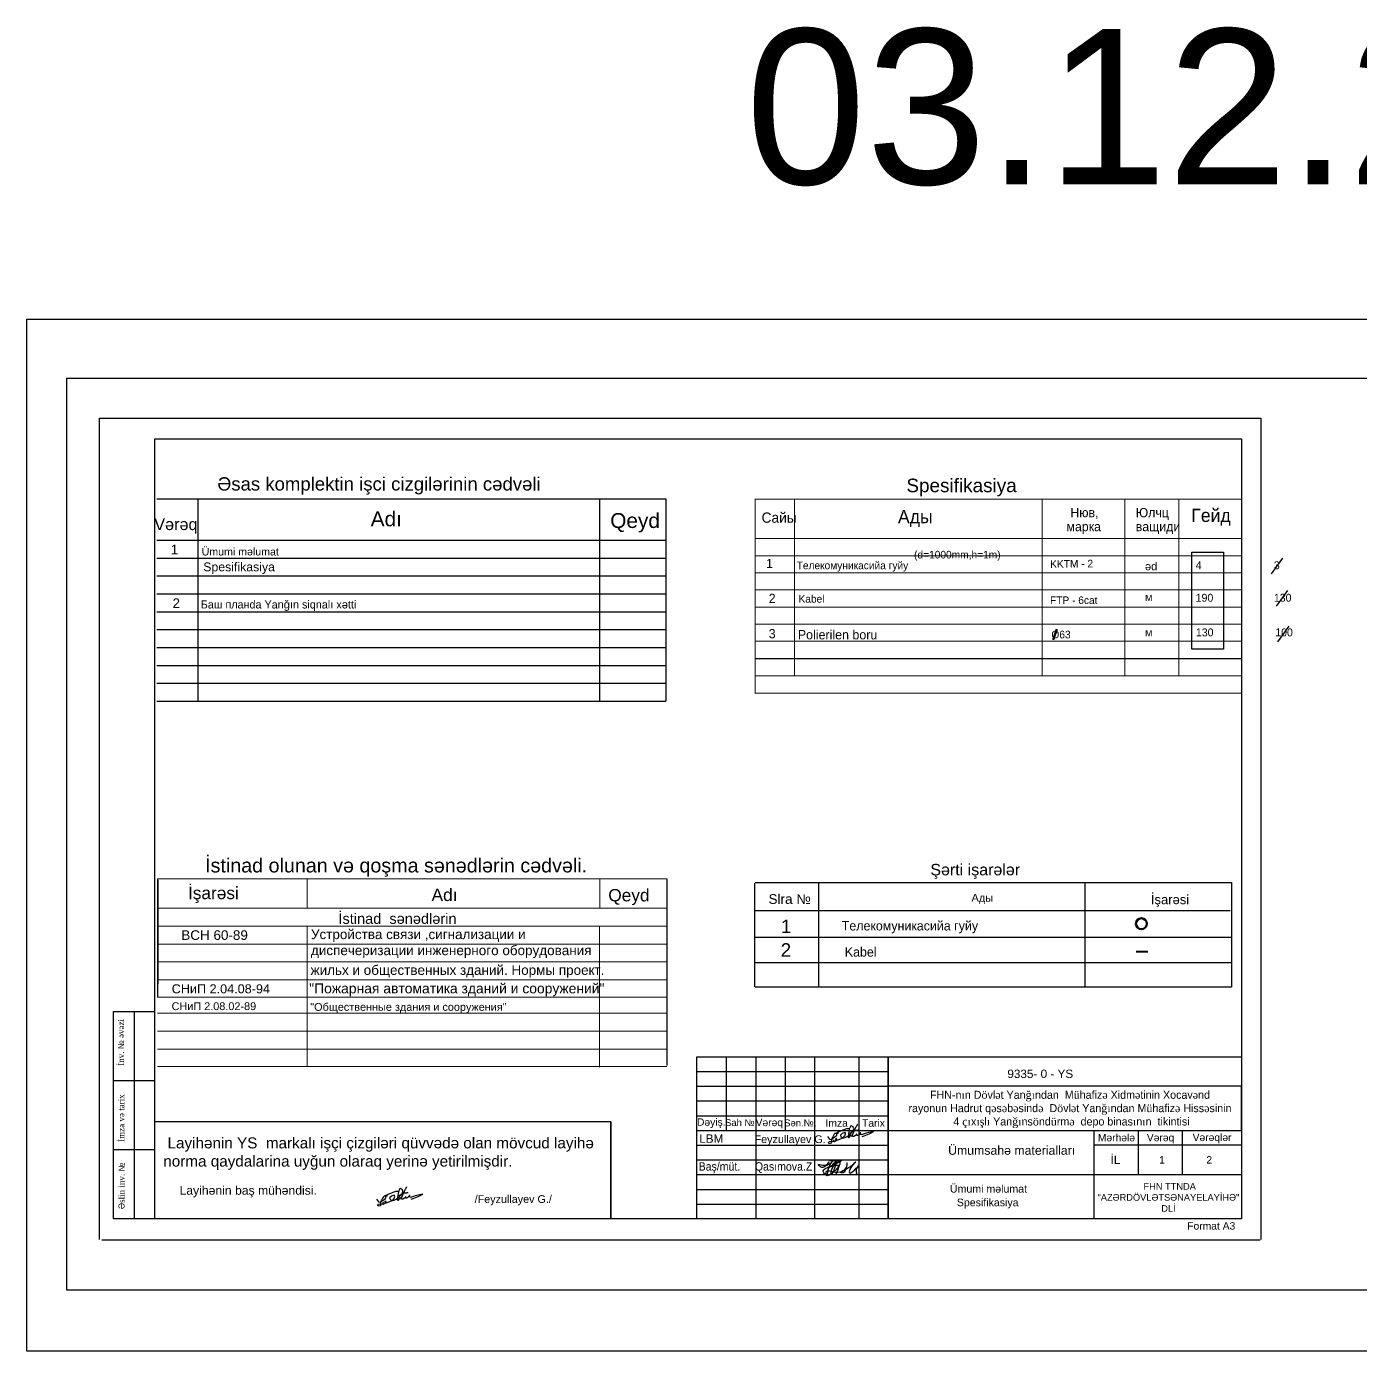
# Model space of a CAD drawing. Header units: feet. Extents: x 3381 to 683417, y 675186 to 4372291.
# Drawn here: x 682077.6 to 682561.7, y 4371810.6 to 4372291.3 of the extents above; entities that cross this region are included whole.
import ezdxf

# ---------------------------------------------------------------- set-up
doc = ezdxf.new("R2010")
doc.units = ezdxf.units.FT
doc.header["$MEASUREMENT"] = 0
doc.linetypes.add('DUZ', pattern=[0])
doc.layers.get('0').update_dxf_attribs({"linetype": 'CONTINUOUS'})
for name, color, linetype, lineweight in [('0_Ном._пера__100', 7, 'CONTINUOUS', 60), ('0_Ном._пера__1_Ном._пера__21', 7, 'CONTINUOUS', 30), ('0_Ном._пера__21', 7, 'CONTINUOUS', 30), ('0_Ном._пера__7', 7, 'CONTINUOUS', 35), ('0_Ном._пера__7_Ном._пера__21', 7, 'CONTINUOUS', 30), ('cədvəl xətti-15', 7, 'CONTINUOUS', 15), ('cədvəl xətti-35', 7, 'CONTINUOUS', 35), ('Künc ştampının yazısı', 7, 'CONTINUOUS', 13), ('Text blocks_Ном._пера__7', 7, 'CONTINUOUS', 15), ('аракясмя', 4, 'CONTINUOUS', 20), ('Йїейбїбйещ_Pen_No__255', 7, 'CONTINUOUS', 13), ('окна', 140, 'CONTINUOUS', 9), ('перегородка_Ном._пера__1', 7, 'CONTINUOUS', 13), ('размер2_Ном._пера__1', 7, 'CONTINUOUS', 13), ('ШТАМП ЙАЗЫСЫ_Ном._пера__1_Ном._пера__1', 7, 'CONTINUOUS', 13)]:
    doc.layers.add(name, color=color, linetype=linetype, lineweight=lineweight)
doc.layers.add('CТЕНЫ', color=7, linetype='CONTINUOUS')
doc.layers.add('ramka', color=7, linetype='CONTINUOUS')
doc.styles.add('ARİAL', font='arial.ttf')
doc.styles.add('eeee', font='az97l01.TTF')
doc.styles.get("Standard").update_dxf_attribs({"font": 'arial.ttf', "height": 1.5})
doc.styles.add('Times New  Roman', font='times.ttf')
doc.styles.add('СГЕНЕРИР_СТИЛЬ_8', font='a3ar(la).ttf')

msp = doc.modelspace()

# ---------------------------------------------------------------- linework, layer by layer
at = {"color": 0, "ltscale": 2}
for p, q in [((682124.811, 4372119.94), (682309.643, 4372119.94)), ((682139.797, 4372119.94), (682139.797, 4372046.506)), ((682285.531, 4372119.94), (682285.531, 4372046.506)), ((682309.643, 4372119.94), (682309.643, 4372046.506)), ((682124.811, 4372104.953), (682309.643, 4372104.953)), ((682124.811, 4372098.459), (682309.643, 4372098.459)), ((682124.811, 4372091.965), (682309.643, 4372091.965)), ((682124.811, 4372085.471), (682309.643, 4372085.471)), ((682124.811, 4372078.977), (682309.643, 4372078.977)), ((682124.811, 4372072.483), (682309.643, 4372072.483)), ((682124.811, 4372065.989), (682309.643, 4372065.989)), ((682124.811, 4372059.495), (682309.643, 4372059.495)), ((682124.811, 4372053), (682309.643, 4372053)), ((682124.811, 4372046.506), (682309.643, 4372046.506)), ((682125.086, 4371981.992), (682125.086, 4371939.061)), ((682125.221, 4371981.53), (682125.221, 4371943.968)), ((682309.959, 4371981.992), (682309.959, 4371914.243))]:
    msp.add_line(p, q, dxfattribs=at)
at = {"color": 0, "lineweight": 0, "ltscale": 2}
for p, q in [((682342.004, 4372119.923), (682342.004, 4372049.488)), ((682342.008, 4372119.941), (682342.008, 4372055.84))]:
    msp.add_line(p, q, dxfattribs=at)
at = {"color": 1, "lineweight": 30}
for p, q in [((682533.508, 4372098.404), (682529.39, 4372092.74)), ((682535.219, 4372086.648), (682531.101, 4372080.984)), ((682535.754, 4372073.717), (682531.636, 4372068.053))]:
    msp.add_line(p, q, dxfattribs=at)
at = {"lineweight": 40}
msp.add_line((682480.375, 4371955.613), (682484.594, 4371955.613), dxfattribs=at)
at = {"color": 0, "lineweight": -2, "ltscale": 2}
for p, q in [((682289.701, 4371893.784), (682124.147, 4371893.784)), ((682289.701, 4371858.656), (682289.701, 4371893.784)), ((682289.701, 4371893.784), (682289.701, 4371893.784))]:
    msp.add_line(p, q, dxfattribs=at)
at = {"color": 1, "lineweight": 30}
for points in [[(682077.611, 4372185.131), (683007.157, 4372185.131), (683007.157, 4371810.557), (682077.611, 4371810.557)], [(682500.509, 4372100.637), (682512.049, 4372100.637), (682512.049, 4372065.365), (682500.509, 4372065.365)]]:
    msp.add_lwpolyline(points, close=True, dxfattribs=at)
at = {"color": 3, "lineweight": 30}
msp.add_lwpolyline([(682092.211, 4372163.703), (682985.301, 4372163.703), (682985.301, 4371832.784), (682092.211, 4371832.784)], close=True, dxfattribs=at)
at = {"color": 7, "lineweight": 50}
msp.add_circle((682482.241, 4371965.735), 1.985, dxfattribs=at)
at = {"color": 5, "lineweight": 30}
for points, knots in [([(682368.816, 4371879.292), (682367.863, 4371878.038), (682366.625, 4371876.407), (682364.171, 4371879.049), (682368.43, 4371877.026), (682371.274, 4371881.1), (682368.193, 4371877.551), (682368.358, 4371873.649), (682365.58, 4371876.842), (682369.673, 4371877.131), (682372.659, 4371881.703), (682369.649, 4371873.191), (682369.62, 4371877.484), (682374.069, 4371881.72), (682372.295, 4371877.094), (682371.371, 4371874.686)], [0, 0, 0, 0, 3.5258314, 4.5827, 7.6979669, 10.4021003, 13.3391055, 16.2756842, 17.599621, 21.9380069, 23.7875234, 28.7355861, 29.6070614, 34.2656674, 39.3237623, 39.3237623, 39.3237623, 39.3237623]), ([(682369.003, 4371879.666), (682371.291, 4371879.921), (682376.556, 4371880.509), (682364.399, 4371875.625), (682373.798, 4371879.31), (682370.747, 4371875.433), (682367.64, 4371873.536), (682367.663, 4371876.875), (682372.063, 4371874.595), (682375.489, 4371876.583), (682375.385, 4371880.257), (682375.234, 4371875.077), (682371.837, 4371875.442), (682376.407, 4371877.039), (682379.793, 4371880.425), (682376.212, 4371877.309), (682376.125, 4371873.842), (682381.196, 4371879.856), (682378.618, 4371876.692), (682378.683, 4371875.685), (682379.016, 4371874.596), (682378.492, 4371874.667), (682378.349, 4371874.686)], [0, 0, 0, 0, 4.2367948, 9.7528887, 13.71292, 16.5451483, 19.600327, 20.5962961, 24.08541, 29.078201, 29.5761855, 33.4265603, 34.049616, 38.1624152, 40.5946077, 44.5179811, 45.2027131, 49.5129527, 51.3282285, 52.0752057, 53.0711756, 53.445018, 53.445018, 53.445018, 53.445018])]:
    msp.add_open_spline(points, degree=3, knots=knots, dxfattribs=at)
at = {"layer": '0_Ном._пера__100', "linetype": 'Continuous', "lineweight": 25}
for p, q in [((682341.85, 4371980.493), (682341.85, 4371942.839)), ((682342.025, 4371980.65), (682514.9, 4371980.65)), ((682365.068, 4371980.493), (682365.068, 4371942.839)), ((682461.669, 4371980.644), (682461.669, 4371942.836)), ((682514.9, 4371980.65), (682514.9, 4371942.697)), ((682342.025, 4371970.579), (682514.421, 4371970.579)), ((682342.025, 4371960.914), (682514.9, 4371960.914)), ((682342.025, 4371951.632), (682514.9, 4371951.632)), ((682342.025, 4371942.813), (682514.9, 4371942.813))]:
    msp.add_line(p, q, dxfattribs=at)
at = {"layer": '0_Ном._пера__1_Ном._пера__21', "color": 5, "linetype": 'Continuous', "lineweight": 30}
for points, knots in [([(682379.16, 4371893), (682379.157, 4371892.993), (682379.154, 4371892.987), (682379.151, 4371892.981), (682379.145, 4371892.969), (682379.137, 4371892.956), (682379.131, 4371892.944), (682379.119, 4371892.919), (682379.107, 4371892.893), (682379.095, 4371892.868), (682379.071, 4371892.818), (682379.047, 4371892.766), (682379.023, 4371892.715), (682379.013, 4371892.694), (682379.003, 4371892.674), (682378.993, 4371892.654), (682378.981, 4371892.629), (682378.97, 4371892.604), (682378.958, 4371892.58), (682378.945, 4371892.555), (682378.933, 4371892.531), (682378.921, 4371892.507), (682378.897, 4371892.458), (682378.872, 4371892.409), (682378.847, 4371892.361), (682378.796, 4371892.265), (682378.745, 4371892.169), (682378.693, 4371892.074), (682378.632, 4371891.963), (682378.571, 4371891.853), (682378.51, 4371891.743), (682378.466, 4371891.664), (682378.422, 4371891.585), (682378.379, 4371891.505), (682378.336, 4371891.426), (682378.293, 4371891.347), (682378.251, 4371891.267), (682378.167, 4371891.108), (682378.087, 4371890.948), (682378.012, 4371890.786), (682377.99, 4371890.739), (682377.968, 4371890.692), (682377.948, 4371890.644), (682377.906, 4371890.55), (682377.866, 4371890.454), (682377.829, 4371890.358), (682377.822, 4371890.34), (682377.816, 4371890.322), (682377.809, 4371890.303), (682377.802, 4371890.285), (682377.794, 4371890.267), (682377.787, 4371890.248), (682377.774, 4371890.211), (682377.76, 4371890.174), (682377.747, 4371890.136), (682377.734, 4371890.101), (682377.721, 4371890.065), (682377.708, 4371890.029), (682377.697, 4371890), (682377.686, 4371889.971), (682377.675, 4371889.942), (682377.665, 4371889.914), (682377.654, 4371889.886), (682377.643, 4371889.858), (682377.638, 4371889.845), (682377.63, 4371889.831), (682377.624, 4371889.817)], [0, 0, 0, 0, 1, 1, 1, 2, 2, 2, 3, 3, 3, 4, 4, 4, 5, 5, 5, 6, 6, 6, 7, 7, 7, 8, 8, 8, 9, 9, 9, 10, 10, 10, 11, 11, 11, 12, 12, 12, 13, 13, 13, 14, 14, 14, 15, 15, 15, 16, 16, 16, 17, 17, 17, 18, 18, 18, 19, 19, 19, 20, 20, 20, 21, 21, 21, 22, 22, 22, 22]), ([(682377.222, 4371888.906), (682377.216, 4371888.89), (682377.209, 4371888.873), (682377.203, 4371888.857), (682377.19, 4371888.825), (682377.174, 4371888.792), (682377.162, 4371888.759), (682377.136, 4371888.693), (682377.11, 4371888.626), (682377.083, 4371888.559), (682377.077, 4371888.544), (682377.072, 4371888.529), (682377.066, 4371888.514)], [0, 0, 0, 0, 1, 1, 1, 2, 2, 2, 3, 3, 3, 4, 4, 4, 4]), ([(682377.629, 4371889.817), (682377.624, 4371889.804), (682377.618, 4371889.79), (682377.612, 4371889.776), (682377.601, 4371889.749), (682377.587, 4371889.722), (682377.575, 4371889.695), (682377.552, 4371889.642), (682377.528, 4371889.588), (682377.503, 4371889.535), (682377.474, 4371889.471), (682377.444, 4371889.406), (682377.414, 4371889.343), (682377.384, 4371889.279), (682377.355, 4371889.215), (682377.326, 4371889.152), (682377.31, 4371889.116), (682377.294, 4371889.079), (682377.278, 4371889.043), (682377.265, 4371889.014), (682377.253, 4371888.984), (682377.24, 4371888.954), (682377.234, 4371888.938), (682377.223, 4371888.922), (682377.217, 4371888.906)], [0, 0, 0, 0, 1, 1, 1, 2, 2, 2, 3, 3, 3, 4, 4, 4, 5, 5, 5, 6, 6, 6, 7, 7, 7, 8, 8, 8, 8]), ([(682215.492, 4371870.258), (682215.489, 4371870.252), (682215.486, 4371870.245), (682215.483, 4371870.239), (682215.477, 4371870.227), (682215.469, 4371870.214), (682215.463, 4371870.202), (682215.451, 4371870.177), (682215.439, 4371870.152), (682215.427, 4371870.126), (682215.403, 4371870.076), (682215.379, 4371870.024), (682215.355, 4371869.973), (682215.345, 4371869.953), (682215.335, 4371869.932), (682215.325, 4371869.912), (682215.314, 4371869.887), (682215.302, 4371869.863), (682215.29, 4371869.838), (682215.278, 4371869.814), (682215.266, 4371869.789), (682215.253, 4371869.765), (682215.229, 4371869.716), (682215.204, 4371869.667), (682215.179, 4371869.619), (682215.128, 4371869.523), (682215.077, 4371869.427), (682215.025, 4371869.332), (682214.964, 4371869.221), (682214.903, 4371869.111), (682214.842, 4371869.001), (682214.798, 4371868.922), (682214.755, 4371868.843), (682214.711, 4371868.764), (682214.668, 4371868.684), (682214.625, 4371868.605), (682214.583, 4371868.525), (682214.5, 4371868.366), (682214.419, 4371868.206), (682214.344, 4371868.044), (682214.322, 4371867.997), (682214.301, 4371867.95), (682214.28, 4371867.903), (682214.238, 4371867.808), (682214.198, 4371867.713), (682214.161, 4371867.616), (682214.154, 4371867.598), (682214.148, 4371867.58), (682214.141, 4371867.562), (682214.134, 4371867.543), (682214.126, 4371867.525), (682214.12, 4371867.506), (682214.106, 4371867.469), (682214.093, 4371867.432), (682214.079, 4371867.394), (682214.066, 4371867.359), (682214.053, 4371867.323), (682214.04, 4371867.287), (682214.029, 4371867.258), (682214.018, 4371867.229), (682214.007, 4371867.2), (682213.997, 4371867.172), (682213.987, 4371867.144), (682213.976, 4371867.117), (682213.97, 4371867.103), (682213.962, 4371867.089), (682213.957, 4371867.075)], [0, 0, 0, 0, 1, 1, 1, 2, 2, 2, 3, 3, 3, 4, 4, 4, 5, 5, 5, 6, 6, 6, 7, 7, 7, 8, 8, 8, 9, 9, 9, 10, 10, 10, 11, 11, 11, 12, 12, 12, 13, 13, 13, 14, 14, 14, 15, 15, 15, 16, 16, 16, 17, 17, 17, 18, 18, 18, 19, 19, 19, 20, 20, 20, 21, 21, 21, 22, 22, 22, 22]), ([(682213.554, 4371866.164), (682213.548, 4371866.148), (682213.541, 4371866.131), (682213.535, 4371866.115), (682213.522, 4371866.083), (682213.507, 4371866.05), (682213.494, 4371866.017), (682213.468, 4371865.951), (682213.442, 4371865.884), (682213.415, 4371865.817), (682213.409, 4371865.802), (682213.404, 4371865.787), (682213.398, 4371865.772)], [0, 0, 0, 0, 1, 1, 1, 2, 2, 2, 3, 3, 3, 4, 4, 4, 4]), ([(682213.961, 4371867.075), (682213.956, 4371867.062), (682213.95, 4371867.048), (682213.944, 4371867.034), (682213.933, 4371867.007), (682213.919, 4371866.98), (682213.907, 4371866.953), (682213.884, 4371866.9), (682213.86, 4371866.846), (682213.836, 4371866.793), (682213.806, 4371866.729), (682213.776, 4371866.665), (682213.746, 4371866.601), (682213.716, 4371866.537), (682213.687, 4371866.473), (682213.658, 4371866.41), (682213.642, 4371866.374), (682213.626, 4371866.338), (682213.61, 4371866.301), (682213.597, 4371866.272), (682213.585, 4371866.242), (682213.572, 4371866.212), (682213.566, 4371866.196), (682213.555, 4371866.18), (682213.549, 4371866.164)], [0, 0, 0, 0, 1, 1, 1, 2, 2, 2, 3, 3, 3, 4, 4, 4, 5, 5, 5, 6, 6, 6, 7, 7, 7, 8, 8, 8, 8])]:
    msp.add_open_spline(points, degree=3, knots=knots, dxfattribs=at)
at = {"layer": '0_Ном._пера__21', "color": 5, "linetype": 'Continuous', "lineweight": 30, "flags": 128}
for points in [[(682368.238, 4371888.467), (682368.992, 4371887.518), (682369.625, 4371887.372), (682371.473, 4371888.764, 1.2496404), (682370.766, 4371889.426, 0.0792582), (682369.755, 4371887.299), (682369.755, 4371886.39), (682369.658, 4371886.049), (682368.902, 4371885.919), (682368.716, 4371886.301), (682369.016, 4371886.69), (682370.226, 4371886.796), (682370.501, 4371886.866), (682370.762, 4371887.274), (682370.668, 4371887.334), (682370.487, 4371887.052), (682370.635, 4371886.688), (682370.861, 4371886.688), (682371.623, 4371887.235), (682371.72, 4371887.622), (682371.577, 4371887.821), (682371.315, 4371887.632), (682371.256, 4371887.297), (682371.411, 4371887.083), (682371.853, 4371887.19), (682373.949, 4371888.019), (682374.633, 4371888.792), (682374.87, 4371889.46), (682374.819, 4371889.861), (682374.285, 4371889.861), (682373.655, 4371889.564), (682373.038, 4371889.053), (682373.171, 4371888.46), (682373.641, 4371888.143), (682374.213, 4371887.997), (682374.67, 4371888.128), (682375.448, 4371888.473), (682376.396, 4371889.241), (682377.533, 4371890.466), (682377.835, 4371891.284), (682377.656, 4371891.921), (682377.018, 4371892.37), (682376.658, 4371892.174), (682376.2, 4371891.161), (682375.914, 4371889.273), (682375.792, 4371888.466), (682375.963, 4371888.154), (682376.217, 4371888.154), (682376.56, 4371888.693), (682376.86, 4371889.164), (682377.116, 4371888.849), (682377.435, 4371888.636), (682377.868, 4371888.636), (682378.479, 4371888.949), (682378.919, 4371889.266), (682378.858, 4371889.481), (682378.73, 4371889.307), (682378.95, 4371889.041), (682379.334, 4371888.98), (682379.672, 4371889.184), (682380.399, 4371889.614), (682380.399, 4371889.804), (682380.215, 4371889.804), (682379.918, 4371889.497), (682380.717, 4371889.277), (682381.755, 4371889.648), (682382.458, 4371889.872), (682383.352, 4371890.093), (682384.458, 4371890.366), (682385.022, 4371890.366), (682384.709, 4371890.149), (682384.25, 4371889.832), (682383.254, 4371889.4), (682381.431, 4371888.582), (682380.732, 4371888.393)], [(682204.57, 4371865.726), (682205.324, 4371864.776), (682205.957, 4371864.63), (682207.805, 4371866.022, 1.2496404), (682207.099, 4371866.684, 0.0792582), (682206.087, 4371864.557), (682206.087, 4371863.648), (682205.99, 4371863.307), (682205.235, 4371863.177), (682205.048, 4371863.559), (682205.348, 4371863.948), (682206.558, 4371864.054), (682206.833, 4371864.124), (682207.094, 4371864.532), (682207, 4371864.592), (682206.819, 4371864.31), (682206.967, 4371863.946), (682207.193, 4371863.946), (682207.955, 4371864.494), (682208.052, 4371864.881), (682207.91, 4371865.079), (682207.647, 4371864.891), (682207.588, 4371864.555), (682207.743, 4371864.341), (682208.185, 4371864.448), (682210.281, 4371865.277), (682210.966, 4371866.05), (682211.202, 4371866.718), (682211.151, 4371867.119), (682210.617, 4371867.119), (682209.988, 4371866.822), (682209.37, 4371866.311), (682209.503, 4371865.718), (682209.973, 4371865.401), (682210.545, 4371865.255), (682211.003, 4371865.386), (682211.78, 4371865.731), (682212.729, 4371866.499), (682213.865, 4371867.725), (682214.168, 4371868.542), (682213.988, 4371869.179), (682213.35, 4371869.628), (682212.99, 4371869.432), (682212.532, 4371868.419), (682212.246, 4371866.532), (682212.124, 4371865.724), (682212.295, 4371865.412), (682212.549, 4371865.412), (682212.892, 4371865.951), (682213.192, 4371866.423), (682213.448, 4371866.107), (682213.767, 4371865.894), (682214.2, 4371865.894), (682214.811, 4371866.207), (682215.251, 4371866.524), (682215.19, 4371866.739), (682215.062, 4371866.565), (682215.282, 4371866.299), (682215.666, 4371866.238), (682216.004, 4371866.443), (682216.731, 4371866.872), (682216.731, 4371867.062), (682216.547, 4371867.062), (682216.25, 4371866.755), (682217.049, 4371866.535), (682218.087, 4371866.906), (682218.79, 4371867.13), (682219.684, 4371867.351), (682220.79, 4371867.624), (682221.354, 4371867.624), (682221.041, 4371867.407), (682220.582, 4371867.09), (682219.587, 4371866.658), (682217.763, 4371865.84), (682217.064, 4371865.651)]]:
    msp.add_lwpolyline(points, format="xyb", dxfattribs=at)
at = {"layer": '0_Ном._пера__7_Ном._пера__21', "color": 5, "linetype": 'Continuous', "lineweight": 30, "flags": 128}
for points in [[(682372.313, 4371889.85), (682372.164, 4371889.718), (682371.957, 4371889.613), (682371.79, 4371889.613), (682371.677, 4371889.694), (682371.639, 4371889.818), (682371.673, 4371889.916), (682371.759, 4371889.996), (682371.976, 4371890.12), (682372.233, 4371890.268), (682373.154, 4371890.628), (682373.777, 4371890.872), (682374.257, 4371891.039), (682374.683, 4371891.186), (682374.984, 4371891.299), (682375.307, 4371891.388), (682375.648, 4371891.463), (682375.84, 4371891.471), (682376.019, 4371891.478)], [(682376.744, 4371889.705), (682376.652, 4371889.679), (682376.61, 4371889.667), (682376.543, 4371889.667), (682376.511, 4371889.674), (682376.483, 4371889.687), (682376.483, 4371889.717), (682376.517, 4371889.769), (682376.598, 4371889.849), (682376.762, 4371890.009), (682376.904, 4371890.118), (682377.071, 4371890.235), (682377.248, 4371890.331), (682377.519, 4371890.474), (682377.742, 4371890.563), (682377.998, 4371890.653), (682378.207, 4371890.709), (682378.462, 4371890.783), (682378.683, 4371890.821), (682378.787, 4371890.834), (682378.982, 4371890.858), (682379.165, 4371890.872), (682379.253, 4371890.878), (682379.373, 4371890.88), (682379.536, 4371890.88), (682379.81, 4371890.883)], [(682208.645, 4371867.109), (682208.496, 4371866.976), (682208.289, 4371866.871), (682208.123, 4371866.871), (682208.009, 4371866.952), (682207.971, 4371867.077), (682208.005, 4371867.174), (682208.091, 4371867.254), (682208.308, 4371867.379), (682208.565, 4371867.526), (682209.486, 4371867.886), (682210.109, 4371868.13), (682210.589, 4371868.297), (682211.015, 4371868.445), (682211.316, 4371868.558), (682211.639, 4371868.646), (682211.98, 4371868.722), (682212.172, 4371868.729), (682212.351, 4371868.736)], [(682213.076, 4371866.963), (682212.984, 4371866.937), (682212.942, 4371866.925), (682212.875, 4371866.925), (682212.843, 4371866.932), (682212.815, 4371866.946), (682212.815, 4371866.975), (682212.849, 4371867.027), (682212.93, 4371867.107), (682213.094, 4371867.267), (682213.236, 4371867.376), (682213.403, 4371867.493), (682213.58, 4371867.589), (682213.851, 4371867.732), (682214.074, 4371867.821), (682214.33, 4371867.911), (682214.539, 4371867.967), (682214.794, 4371868.041), (682215.015, 4371868.079), (682215.119, 4371868.092), (682215.314, 4371868.116), (682215.497, 4371868.13), (682215.585, 4371868.136), (682215.705, 4371868.138), (682215.868, 4371868.138), (682216.142, 4371868.141)]]:
    msp.add_lwpolyline(points, dxfattribs=at)
at = {"layer": 'cədvəl xətti-15', "lineweight": 25}
for p, q in [((682320.862, 4371912.095), (682390.332, 4371912.095)), ((682320.862, 4371906.751), (682390.332, 4371906.751)), ((682320.862, 4371901.407), (682390.332, 4371901.407)), ((682320.862, 4371885.376), (682390.332, 4371885.376)), ((682320.862, 4371880.032), (682390.332, 4371880.032)), ((682320.862, 4371874.688), (682390.332, 4371874.688)), ((682320.862, 4371869.344), (682390.332, 4371869.344)), ((682320.862, 4371864), (682390.332, 4371864))]:
    msp.add_line(p, q, dxfattribs=at)
at = {"layer": 'cədvəl xətti-35', "lineweight": 25}
for p, q in [((682331.549, 4371917.439), (682331.549, 4371890.72)), ((682342.237, 4371917.439), (682342.237, 4371858.656)), ((682352.925, 4371917.439), (682352.925, 4371890.72)), ((682363.612, 4371917.439), (682363.612, 4371858.656)), ((682379.644, 4371917.439), (682379.644, 4371858.656)), ((682390.332, 4371858.656), (682390.332, 4371917.439)), ((682390.332, 4371917.439), (682390.332, 4371858.656)), ((682320.862, 4371896.063), (682390.332, 4371896.063)), ((682320.862, 4371890.72), (682390.332, 4371890.72)), ((682465.146, 4371858.656), (682465.146, 4371890.72)), ((682481.177, 4371874.688), (682481.177, 4371890.72)), ((682497.209, 4371874.688), (682497.209, 4371890.72))]:
    msp.add_line(p, q, dxfattribs=at)
for points in [[(682320.862, 4371917.439), (682518.584, 4371917.439), (682518.584, 4371858.656), (682320.862, 4371858.656)], [(682518.584, 4371906.751), (682390.332, 4371906.751), (682390.332, 4371890.72), (682518.584, 4371890.72)], [(682518.584, 4371885.376), (682465.146, 4371885.376), (682465.146, 4371890.72), (682518.584, 4371890.72)]]:
    msp.add_lwpolyline(points, close=True, dxfattribs=at)
msp.add_lwpolyline([(682390.332, 4371874.688), (682518.584, 4371874.688)], dxfattribs=at)
at = {"layer": 'CТЕНЫ', "lineweight": 53}
msp.add_line((682451.541, 4372072.592), (682450.192, 4372068.81), dxfattribs=at)
at = {"layer": 'аракясмя', "color": 0, "lineweight": -2}
for p, q in [((682124.147, 4371858.656), (682124.147, 4372141.687)), ((682124.147, 4372141.687), (682518.584, 4372141.687)), ((682518.584, 4372141.687), (682518.584, 4371858.656)), ((682518.584, 4371858.656), (682124.147, 4371858.656)), ((682525.29, 4371850.898), (682104.839, 4371850.898))]:
    msp.add_line(p, q, dxfattribs=at)
at = {"layer": 'окна', "color": 0, "lineweight": -2}
for p, q in [((682104.074, 4371851.129), (682104.074, 4372149.215)), ((682104.074, 4372149.215), (682525.61, 4372149.215)), ((682525.61, 4372149.215), (682525.61, 4371851.129))]:
    msp.add_line(p, q, dxfattribs=at)
at = {"layer": 'окна', "color": 0, "lineweight": 0, "ltscale": 2}
for p, q in [((682356.346, 4372119.941), (682356.346, 4372055.84)), ((682446.187, 4372119.941), (682446.187, 4372055.879)), ((682476.237, 4372119.941), (682476.237, 4372055.881)), ((682495.776, 4372119.941), (682495.776, 4372055.961)), ((682341.891, 4372119.858), (682518.729, 4372119.858)), ((682341.891, 4372105.52), (682518.729, 4372105.52)), ((682341.891, 4372099.306), (682518.729, 4372099.306)), ((682341.891, 4372093.093), (682518.729, 4372093.093)), ((682341.891, 4372086.88), (682518.729, 4372086.88)), ((682341.891, 4372080.667), (682518.729, 4372080.667)), ((682341.891, 4372074.454), (682518.729, 4372074.454)), ((682341.891, 4372068.24), (682518.306, 4372068.24)), ((682341.887, 4372062.002), (682518.367, 4372062.002)), ((682341.887, 4372061.994), (682518.302, 4372061.994)), ((682341.891, 4372061.914), (682518.401, 4372061.914)), ((682341.891, 4372055.701), (682518.371, 4372055.701)), ((682341.887, 4372049.455), (682518.367, 4372049.455))]:
    msp.add_line(p, q, dxfattribs=at)
at = {"layer": 'окна', "color": 0, "ltscale": 2}
for p, q in [((682125.086, 4371981.992), (682309.959, 4371981.992)), ((682179.366, 4371981.992), (682179.366, 4371971.35)), ((682285.674, 4371981.992), (682285.674, 4371971.35)), ((682125.086, 4371971.35), (682309.959, 4371971.35)), ((682125.086, 4371964.855), (682309.959, 4371964.855)), ((682179.366, 4371964.855), (682179.366, 4371913.952)), ((682285.597, 4371964.855), (682285.597, 4371913.719)), ((682125.086, 4371958.359), (682309.959, 4371958.359)), ((682125.086, 4371951.864), (682309.959, 4371951.864)), ((682125.086, 4371945.368), (682309.959, 4371945.368)), ((682125.086, 4371939.061), (682309.959, 4371939.061)), ((682125.086, 4371933.221), (682309.959, 4371933.221)), ((682125.086, 4371926.725), (682309.959, 4371926.725)), ((682125.086, 4371920.23), (682309.959, 4371920.23)), ((682125.086, 4371913.923), (682309.959, 4371913.923))]:
    msp.add_line(p, q, dxfattribs=at)
at = {"layer": 'окна', "color": 0, "lineweight": -2, "ltscale": 2}
for p, q in [((682109.093, 4371858.656), (682109.093, 4371933.931)), ((682109.093, 4371933.931), (682124.147, 4371933.931)), ((682116.62, 4371933.931), (682116.62, 4371858.656)), ((682109.093, 4371908.839), (682124.147, 4371908.839)), ((682289.701, 4371893.784), (682289.701, 4371858.656)), ((682109.093, 4371883.748), (682124.147, 4371883.748)), ((682124.147, 4371858.656), (682109.093, 4371858.656))]:
    msp.add_line(p, q, dxfattribs=at)

# ---------------------------------------------------------------- texts
at = {"color": 0, "ltscale": 2, "style": 'ARİAL'}
for s, height, p in [('Spesifikasiya', 4.9103, (682396.943, 4372122.355)), ('                        Adı', 5.40133, (682152.18, 4372109.987)), ('Vərəq', 4.213, (682123.917, 4372108.605)), ('Qeyd', 5.4013, (682289.431, 4372109.365)), (' 1', 3.4968, (682128.543, 4372099.815)), ('Ümumi məlumat', 2.75613, (682141.129, 4372099.391)), ('Spesifikasiya', 3.19195, (682141.711, 4372093.655)), ('2', 3.497, (682130.548, 4372080.323)), ('Ümumi məlumat', 2.75156, (682412.749, 4371868.157)), ('Spesifikasiya', 2.75156, (682415.232, 4371863.217))]:
    msp.add_text(s, height=height, dxfattribs=at).set_placement(p)
at = {"color": 0, "lineweight": 25, "ltscale": 2, "style": 'ARİAL'}
for s, height, p in [(' 1', 4.8711, (682349.461, 4371962.324)), ('2', 4.871, (682351.313, 4371953.801))]:
    msp.add_text(s, height=height, dxfattribs=at).set_placement(p)
at = {"color": 7, "lineweight": 25, "attachment_point": 5, "style": 'ARİAL'}
for s, insert, char_height, width in [('Ə{\\fArial|b0|i0|c238|p34;sa}s komplektin {\\fArial|b0|i0|c238|p34;işci cizgilərinin cədvəli} ', (682205.488, 4372124.632), 4.82156, 190.05546), ('Şərti işarələr', (682421.92, 4371984.735), 4.1538, 143.7471), ('{\\fArial|b0|i0|c238|p34;Slra} №', (682354.569, 4371974.681), 3.52246, 140.89822)]:
    msp.add_mtext(s, dxfattribs=dict(at, insert=insert, char_height=char_height, width=width))
at = {"lineweight": 0, "attachment_point": 1}
for s, insert, char_height, width, style in [('               {\\H4.0506x;   \\H1.1033x; \\H1.2221x;        \\fArial|b0|i0|c238|p34; \\fA3 Arial AzLat|b0|i0|c204|p34;\\H0.40912x;(d=1000mm,h=1m) }', (682362.295, 4372101.063), 1.235911, 243.22099, 'СГЕНЕРИР_СТИЛЬ_8'), ('               {\\H4.0506x;   \\H1.1033x;          Телекомуникасийа гуйу}', (682340.499, 4372097.15), 0.61794, 67.65163, 'СГЕНЕРИР_СТИЛЬ_8'), ('               {\\H4.0506x;      Polierilen boru}', (682345.211, 4372072.318), 0.83318, 91.21557, 'СГЕНЕРИР_СТИЛЬ_8'), ('O63', (682449.568, 4372072.068), 2.7615, 18.98561, 'eeee'), ('               {\\H4.0506x;             Телекомуникасийа гуйу}', (682352.378, 4371966.681), 0.83318, 91.21557, 'СГЕНЕРИР_СТИЛЬ_8'), ('               {\\H4.0506x;             Kabel}', (682353.471, 4371957.183), 0.83318, 91.21557, 'СГЕНЕРИР_СТИЛЬ_8')]:
    msp.add_mtext(s, dxfattribs=dict(at, insert=insert, char_height=char_height, width=width, style=style))
at = {"color": 7, "lineweight": 0, "insert": (682169.04, 4372081.175), "char_height": 2.924811, "width": 104.57998, "attachment_point": 5, "style": 'СГЕНЕРИР_СТИЛЬ_8'}
msp.add_mtext('\\A1;Баш планda Yan{\\fArial|b0|i0|c238|p34;ğı}n siqnal{\\fArial|b0|i0|c238|p34;ı} x{\\fArial|b0|i0|c238|p34;ə}tti', dxfattribs=at)
at = {"color": 0, "lineweight": 25, "ltscale": 2, "attachment_point": 1, "style": 'ARİAL'}
for s, insert, char_height, width in [('СНиП 2.04.08-94', (682130.256, 4371943.754), 3.28135, 37.32101), ('"Пожарная автоматика зданий и сооружений"', (682180.161, 4371944.073), 3.60707, 111.62441)]:
    msp.add_mtext(s, dxfattribs=dict(at, insert=insert, char_height=char_height, width=width))
at = {"lineweight": -2, "ltscale": 6, "char_height": 2.16938, "attachment_point": 1, "rotation": 90}
for s, width, insert in [('{\\fTimes New Roman|b0|i0|c238|p18;İnv. }№{\\fTimes New Roman|b0|i0|c238|p18; əvəzi}', 5958.25226, (682110.772, 4371914.181)), ('{\\fTimes New Roman|b0|i0|c238|p18;İmza və tarix}', 5408.56003, (682110.885, 4371886.572)), ('Ə{\\fTimes New Roman|b0|i0|c238|p18;slin inv.} №', 5311.53721, (682110.954, 4371862.128))]:
    msp.add_mtext_dynamic_manual_height_columns(s, width=width, gutter_width=12.5, heights=[0], dxfattribs=dict(at, insert=insert))
at = {"lineweight": 25, "char_height": 2.6719, "attachment_point": 5, "style": 'ARİAL'}
for s, insert in [('Imza', (682371.628, 4371893.391)), ('Tarix', (682384.988, 4371893.391))]:
    msp.add_mtext(s, dxfattribs=dict(at, insert=insert))
at = {"color": 0, "lineweight": -2, "ltscale": 2, "attachment_point": 1, "style": 'ARİAL'}
for s, insert, char_height, width in [(' \\P Layihənin YS  markalı işçi çizgiləri qüvvədə olan mövcud layihə norma qaydalarina uyğun olaraq yerinə yetirilmişdir. ', (682127.198, 4371894.779), 3.962727, 168.33239), (' \\P {\\H0.47683x;Layihənin baş mühəndisi.}', (682130.526, 4371881.61), 6.63208, 233.47799)]:
    msp.add_mtext(s, dxfattribs=dict(at, insert=insert, char_height=char_height, width=width))
at = {"layer": '0_Ном._пера__7', "color": 0, "lineweight": 0, "insert": (682449.142, 4372094.88), "char_height": 2.7615, "attachment_point": 7, "rotation": 0.73793, "style": 'СГЕНЕРИР_СТИЛЬ_8'}
msp.add_mtext('KKTM - 2', dxfattribs=at)
at = {"layer": '0_Ном._пера__7', "linetype": 'Continuous', "lineweight": 25, "insert": (682424.5, 4371974.733), "char_height": 2.8775, "attachment_point": 5, "style": 'ARİAL'}
msp.add_mtext('Ады', dxfattribs=at)
at = {"layer": 'Künc ştampının yazısı', "lineweight": 25, "attachment_point": 5, "style": 'ARİAL'}
for s, insert, char_height in [('Dəyiş.', (682326.114, 4371893.341), 2.6719), ('Sah №.', (682336.954, 4371893.557), 2.4582), ('Vərəq', (682347.187, 4371893.216), 2.6719), ('Sən.№.', (682358.417, 4371893.452), 2.4582), ('Mərhələ', (682473.179, 4371888.091), 2.6719), ('Vərəq', (682489.196, 4371887.733), 2.6719), ('Vərəqlər', (682507.892, 4371887.798), 2.6719), ('İL ', (682472.82, 4371880.056), 2.9926), ('1', (682489.71, 4371880.057), 2.672), ('2', (682506.865, 4371880.057), 2.672), ('Format A3', (682507.594, 4371856.058), 2.6719)]:
    msp.add_mtext(s, dxfattribs=dict(at, insert=insert, char_height=char_height))
at = {"layer": 'Künc ştampının yazısı', "color": 7, "attachment_point": 5, "style": 'Times New  Roman'}
for s, insert, char_height in [('{\\fArial|b0|i0|c238|p34;\\W0.9;Baş/müt.\\fArial|b0|i0|c0|p34;   \\fArial|b0|i0|c238|p34;  Q\\fArial|b0|i0|c0|p34;as\\fArial|b0|i0|c238|p34;ımova.Z}', (682342.152, 4371877.187), 3.043398), ('{\\fArial|b0|i0|c238|p34;\\C256; FHN TTNDA\\P"AZ\\fArial|b0|i0|c0|p34;Ə\\fArial|b0|i0|c238|p34;RDÖVL\\fArial|b0|i0|c0|p34;Ə\\fArial|b0|i0|c238|p34;TS\\fArial|b0|i0|c0|p34;Ə\\fArial|b0|i0|c238|p34;NAYE\\fArial|b0|i0|c204|p34;L\\fArial|b0|i0|c238|p34;AYİH\\fArial|b0|i0|c0|p34;Ə\\fArial|b0|i0|c238|p34;" \\fArial|b0|i0|c204|p34;\\P\\fArial|b0|i0|c238|p34;DLİ}', (682492.049, 4371866.415), 2.403229)]:
    msp.add_mtext(s, dxfattribs=dict(at, insert=insert, char_height=char_height))
at = {"layer": 'ramka', "lineweight": 25, "ltscale": 0.3, "insert": (682338.514, 4372290.46), "char_height": 56.31841, "width": 1865.12331, "attachment_point": 1, "style": 'ARİAL'}
msp.add_mtext('{\\fArial|b0|i0|c238|p34;03.12.2025}', dxfattribs=at)
at = {"layer": 'ramka', "lineweight": 15, "ltscale": 0.3, "insert": (682433.582, 4371912.796, 59.366), "char_height": 3.04731, "width": 100.91925, "attachment_point": 1, "style": 'ARİAL'}
msp.add_mtext('{\\fArial|b0|i0|c238|p34;9335- 0 - YS}', dxfattribs=at)
at = {"layer": 'ramka', "lineweight": 15, "ltscale": 0.4, "insert": (682321.745, 4371889.276, -213.305), "char_height": 3.0434, "width": 12.86014, "attachment_point": 1, "style": 'ARİAL'}
msp.add_mtext('{\\fArial|b0|i0|c238|p34;LBM}', dxfattribs=at)
at = {"layer": 'ramka', "color": 7, "linetype": 'DUZ', "lineweight": 25, "ltscale": 0.5, "insert": (682412.08, 4371885.087), "char_height": 3.19397, "width": 102.31463, "attachment_point": 1, "style": 'ARİAL'}
msp.add_mtext('{\\fArial|b0|i0|c238|p34;Ümumsahə materialları}', dxfattribs=at)
at = {"layer": 'Text blocks_Ном._пера__7', "linetype": 'Continuous', "lineweight": 25, "char_height": 2.82538, "attachment_point": 5, "style": 'ARİAL'}
for s, insert in [('СНиП 2.08.02-89', (682145.558, 4371935.791)), ('"Общественные здания и сооружения"', (682216.18, 4371935.118))]:
    msp.add_mtext(s, dxfattribs=dict(at, insert=insert))
at = {"layer": 'Йїейбїбйещ_Pen_No__255', "color": 7, "linetype": 'Continuous', "lineweight": 13, "attachment_point": 8, "line_spacing_factor": 1.031546, "style": 'ARİAL'}
for s, insert, char_height, width in [('\\Pİstinad olunan və qoşma sənədlərin cədvəli.', (682211.706, 4371982.769), 5.11731, 159.99293), ('\\Pİstinad  sənədlərin', (682212.214, 4371965.645), 3.78191, 118.2418)]:
    msp.add_mtext(s, dxfattribs=dict(at, insert=insert, char_height=char_height, width=width))
at = {"layer": 'окна', "color": 0, "lineweight": 0, "ltscale": 2, "style": 'eeee'}
for s, height, p in [('Сайы', 3.7279, (682344.371, 4372111.264)), ('                        Ады', 4.77939, (682351.255, 4372111.08)), ('Нюв,', 3.3456, (682456.452, 4372113.264)), ('Юлчц', 3.3456, (682480.182, 4372113.264)), ('     Гейд', 4.7794, (682491.465, 4372111.554)), ('марка', 3.3456, (682455.047, 4372108.2)), ('ващиди', 3.3456, (682480.182, 4372108.2)), ('1', 3.346, (682345.985, 4372094.789)), ('2', 3.346, (682346.972, 4372082.135)), ('3', 3.346, (682346.972, 4372069.341))]:
    msp.add_text(s, height=height, dxfattribs=at).set_placement(p)
at = {"layer": 'окна', "color": 0, "lineweight": 0, "ltscale": 2, "attachment_point": 1}
for s, insert, char_height, width, style in [('{\\fArial|b0|i0|c238|p34;əd}', (682483.536, 4372096.892), 2.86763, 24.70769, 'ARİAL'), ('4', (682501.938, 4372097.262), 2.868, 24.70769, 'eeee'), ('3', (682530.317, 4372097.262), 2.868, 24.70769, 'eeee'), ('\\pxt1120.1;Kabel  ', (682357.776, 4372085.014), 2.75861, 40.83702, 'СГЕНЕРИР_СТИЛЬ_8'), ('FTP - 6cat', (682449.065, 4372084.526), 2.7615, 46.65556, 'СГЕНЕРИР_СТИЛЬ_8'), ('м', (682483.536, 4372085.694), 2.868, 24.70769, 'ARİAL'), ('190', (682501.938, 4372085.481), 2.8676, 24.70769, 'eeee'), ('130', (682530.317, 4372085.481), 2.8676, 24.70769, 'eeee'), ('м', (682483.536, 4372072.854), 2.868, 24.70769, 'ARİAL'), ('130', (682502.016, 4372072.906), 2.8676, 24.70769, 'eeee'), ('100', (682530.823, 4372072.906), 2.8676, 24.70769, 'eeee')]:
    msp.add_mtext(s, dxfattribs=dict(at, insert=insert, char_height=char_height, width=width, style=style))
at = {"layer": 'окна', "color": 0, "ltscale": 2, "char_height": 3.4976, "attachment_point": 1, "style": 'ARİAL'}
for s, insert, width in [('ВСН 60-89', (682133.741, 4371963.363), 39.7806), ('Устройства связи ,сигнализации и диспечеризации инженерного оборудования', (682180.803, 4371963.661), 102.41064), ('жильх и общественных зданий. Нормы проект.', (682180.674, 4371950.67), 106.61883)]:
    msp.add_mtext(s, dxfattribs=dict(at, insert=insert, width=width))
at = {"layer": 'перегородка_Ном._пера__1', "linetype": 'Continuous', "char_height": 4.4863, "attachment_point": 8, "style": 'ARİAL'}
for s, insert in [('İşarəsi', (682145.39, 4371973.27)), ('Adı', (682229.284, 4371973.915)), ('Qeyd', (682296.215, 4371972.496))]:
    msp.add_mtext(s, dxfattribs=dict(at, insert=insert))
at = {"layer": 'перегородка_Ном._пера__1', "linetype": 'Continuous', "lineweight": 25, "insert": (682492.629, 4371971.792), "char_height": 3.3776, "attachment_point": 8, "style": 'ARİAL'}
msp.add_mtext('İşarəsi', dxfattribs=at)
at = {"layer": 'размер2_Ном._пера__1', "linetype": 'Continuous', "lineweight": 15, "insert": (682456.313, 4371898.328, -59.366), "char_height": 2.903949, "attachment_point": 5, "style": 'ARİAL'}
msp.add_mtext('{\\fA2 Arial AzLat|b0|i0|c204|p34;\\C7;FHN-n\\fTimes New Roman|b0|i0|c238|p18;ı\\fA2 Arial AzLat|b0|i0|c204|p34;n D\\fTimes New Roman|b0|i0|c238|p18;ö\\fA2 Arial AzLat|b0|i0|c204|p34;vl\\fTimes New Roman|b0|i0|c238|p18;ə\\fA2 Arial AzLat|b0|i0|c204|p34;t Yan\\fTimes New Roman|b0|i0|c238|p18;ğı\\fA2 Arial AzLat|b0|i0|c204|p34;ndan  M\\fTimes New Roman|b0|i0|c238|p18;ü\\fA2 Arial AzLat|b0|i0|c204|p34;hafiz\\fTimes New Roman|b0|i0|c238|p18;ə\\fA2 Arial AzLat|b0|i0|c204|p34; Xidm\\fTimes New Roman|b0|i0|c238|p18;ə\\fA2 Arial AzLat|b0|i0|c204|p34;tinin Xocav\\fTimes New Roman|b0|i0|c238|p18;ə\\fA2 Arial AzLat|b0|i0|c204|p34;nd\\Prayonun Hadrut q\\fTimes New Roman|b0|i0|c238|p18;ə\\fA2 Arial AzLat|b0|i0|c204|p34;s\\fTimes New Roman|b0|i0|c238|p18;ə\\fA2 Arial AzLat|b0|i0|c204|p34;b\\fTimes New Roman|b0|i0|c238|p18;ə\\fA2 Arial AzLat|b0|i0|c204|p34;sind\\fTimes New Roman|b0|i0|c238|p18;ə\\fA2 Arial AzLat|b0|i0|c204|p34;  D\\fTimes New Roman|b0|i0|c238|p18;ö\\fA2 Arial AzLat|b0|i0|c204|p34;vl\\fTimes New Roman|b0|i0|c238|p18;ə\\fA2 Arial AzLat|b0|i0|c204|p34;t Yan\\fTimes New Roman|b0|i0|c238|p18;ğı\\fA2 Arial AzLat|b0|i0|c204|p34;ndan M\\fTimes New Roman|b0|i0|c238|p18;ü\\fA2 Arial AzLat|b0|i0|c204|p34;hafiz\\fTimes New Roman|b0|i0|c238|p18;ə\\fA2 Arial AzLat|b0|i0|c204|p34; Hiss\\fTimes New Roman|b0|i0|c238|p18;ə\\fA2 Arial AzLat|b0|i0|c204|p34;sinin\\P 4 \\fTimes New Roman|b0|i0|c238|p18;çı\\fA2 Arial AzLat|b0|i0|c204|p34;x\\fTimes New Roman|b0|i0|c238|p18;ış\\fA2 Arial AzLat|b0|i0|c204|p34;l\\fTimes New Roman|b0|i0|c238|p18;ı\\fA2 Arial AzLat|b0|i0|c204|p34; Yan\\fTimes New Roman|b0|i0|c238|p18;ğı\\fA2 Arial AzLat|b0|i0|c204|p34;ns\\fTimes New Roman|b0|i0|c238|p18;ö\\fA2 Arial AzLat|b0|i0|c204|p34;nd\\fTimes New Roman|b0|i0|c238|p18;ü\\fA2 Arial AzLat|b0|i0|c204|p34;rm\\fTimes New Roman|b0|i0|c238|p18;ə\\fA2 Arial AzLat|b0|i0|c204|p34;  depo binas\\fTimes New Roman|b0|i0|c238|p18;ı\\fA2 Arial AzLat|b0|i0|c204|p34;n\\fTimes New Roman|b0|i0|c238|p18;ı\\fA2 Arial AzLat|b0|i0|c204|p34;n  tikintisi}', dxfattribs=at)
at = {"layer": 'ШТАМП ЙАЗЫСЫ_Ном._пера__1_Ном._пера__1', "linetype": 'Continuous', "char_height": 2.79863, "attachment_point": 4, "style": 'ARİAL'}
for s, insert in [('{\\fArial|b0|i0|c238|p34;    Feyzullayev G.}', (682337.467, 4371887.121, 330.989)), ('{\\fArial|b0|i0|c238|p34;    /Feyzullayev G./}', (682235.871, 4371865.389, 330.989))]:
    msp.add_mtext(s, dxfattribs=dict(at, insert=insert))

doc.saveas('drawing.dxf')
